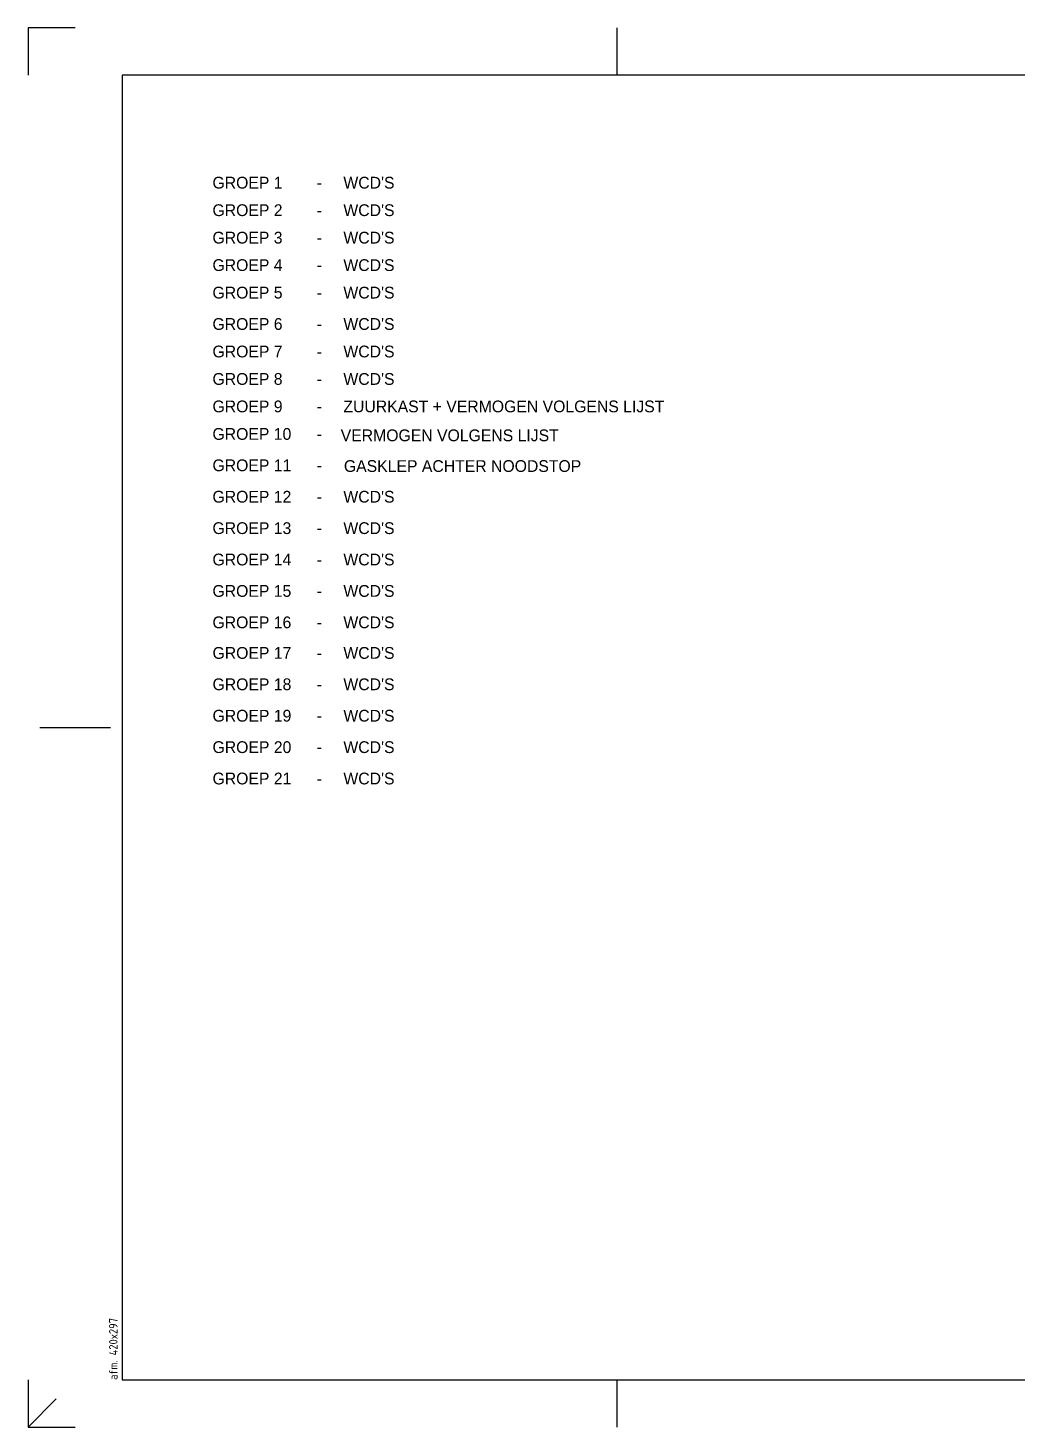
# Model space of a CAD drawing. Header units: millimetres. Extents: x 0 to 420, y 0 to 297.
# Drawn here: x 0 to 210, y 0 to 297 of the extents above; entities that cross this region are included whole.
import ezdxf

# ---------------------------------------------------------------- set-up
doc = ezdxf.new("R2010")
doc.units = ezdxf.units.MM
for name, color, linetype in [('00att018', 1, 'CONTINUOUS'), ('00kad018', 1, 'CONTINUOUS'), ('00kad070', 5, 'CONTINUOUS'), ('BL$2----_KADER', 7, 'CONTINUOUS'), ('EL6-----', 7, 'CONTINUOUS')]:
    doc.layers.add(name, color=color, linetype=linetype)
doc.styles.add('BURO-035', font='BUROFONT.shx', dxfattribs={"height": 3.5})
doc.styles.add('ISO', font='isocp.shx')

# ---------------------------------------------------------------- blocks, each defined once
blk = doc.blocks.new('a3-windesheim-hor')
at = {"layer": '00kad018', "color": 1}
for p, q in [((0, 297), (0, 287)), ((10, 297), (0, 297)), ((125, 287), (125, 297)), ((2.5, 148.5), (17.5, 148.5)), ((0, 10), (0, 0)), ((125, 0), (125, 10)), ((0, 0), (6, 6)), ((0, 0), (10, 0))]:
    blk.add_line(p, q, dxfattribs=at)
at = {"layer": '00kad070', "color": 5}
for p, q in [((20, 287), (20, 10)), ((410, 287), (20, 287)), ((20, 10), (410, 10))]:
    blk.add_line(p, q, dxfattribs=at)
at = {"layer": '00att018', "color": 1, "style": 'ISO'}
blk.add_text('afm. 420x297', height=1.8, rotation=90, dxfattribs=at).set_placement((19, 10))

msp = doc.modelspace()

# ---------------------------------------------------------------- block references
at = {"layer": 'BL$2----_KADER'}
msp.add_blockref('a3-windesheim-hor', (0, 0), dxfattribs=at)

# ---------------------------------------------------------------- texts
at = {"layer": 'EL6-----', "color": 2, "style": 'BURO-035'}
for s, p in [('GROEP 1', (39.13, 262.91)), ("WCD'S", (66.9, 262.91)), ('-', (61.23, 262.91)), ('GROEP 2', (39.13, 257.07)), ("WCD'S", (66.9, 257.07)), ('-', (61.23, 257.07)), ('GROEP 3', (39.13, 251.24)), ("WCD'S", (66.9, 251.24)), ('-', (61.23, 251.24)), ('GROEP 4', (39.13, 245.41)), ('-', (61.23, 245.41)), ("WCD'S", (66.9, 245.41)), ('GROEP 5', (39.13, 239.57)), ('-', (61.23, 239.57)), ("WCD'S", (66.9, 239.57)), ('GROEP 6', (39.13, 232.91)), ("WCD'S", (66.9, 232.91)), ('-', (61.23, 232.91)), ('GROEP 7', (39.13, 227.07)), ("WCD'S", (66.9, 227.07)), ('-', (61.23, 227.07)), ('GROEP 8', (39.13, 221.24)), ("WCD'S", (66.9, 221.24)), ('-', (61.23, 221.24)), ('GROEP 9', (39.13, 215.41)), ('ZUURKAST + VERMOGEN VOLGENS LIJST', (66.9, 215.41)), ('-', (61.23, 215.41)), ('GROEP 10', (39.13, 209.57)), ('VERMOGEN VOLGENS LIJST', (66.33, 209.27)), ('-', (61.23, 209.57)), ('GROEP 11', (39.13, 202.91)), ('GASKLEP ACHTER NOODSTOP', (67.01, 202.75)), ('-', (61.23, 202.91)), ('GROEP 12', (39.13, 196.24)), ('-', (61.23, 196.24)), ("WCD'S", (66.9, 196.24)), ('GROEP 13', (39.13, 189.57)), ('-', (61.23, 189.57)), ("WCD'S", (66.9, 189.57)), ('GROEP 14', (39.13, 182.91)), ("WCD'S", (66.9, 182.91)), ('-', (61.23, 182.91)), ('GROEP 15', (39.13, 176.24)), ("WCD'S", (66.9, 176.24)), ('-', (61.23, 176.24)), ('GROEP 16', (39.13, 169.57)), ('-', (61.23, 169.57)), ("WCD'S", (66.9, 169.57)), ('GROEP 17', (39.14, 163.08)), ('-', (61.23, 163.08)), ("WCD'S", (66.9, 163.08)), ('GROEP 18', (39.14, 156.42)), ('-', (61.23, 156.42)), ("WCD'S", (66.9, 156.42)), ('GROEP 19', (39.14, 149.75)), ("WCD'S", (66.9, 149.75)), ('-', (61.23, 149.75)), ('GROEP 20', (39.14, 143.08)), ("WCD'S", (66.9, 143.08)), ('-', (61.23, 143.08)), ('GROEP 21', (39.14, 136.42)), ('-', (61.23, 136.42)), ("WCD'S", (66.9, 136.42))]:
    msp.add_text(s, height=2.5, dxfattribs=at).set_placement(p)

doc.saveas('drawing.dxf')
